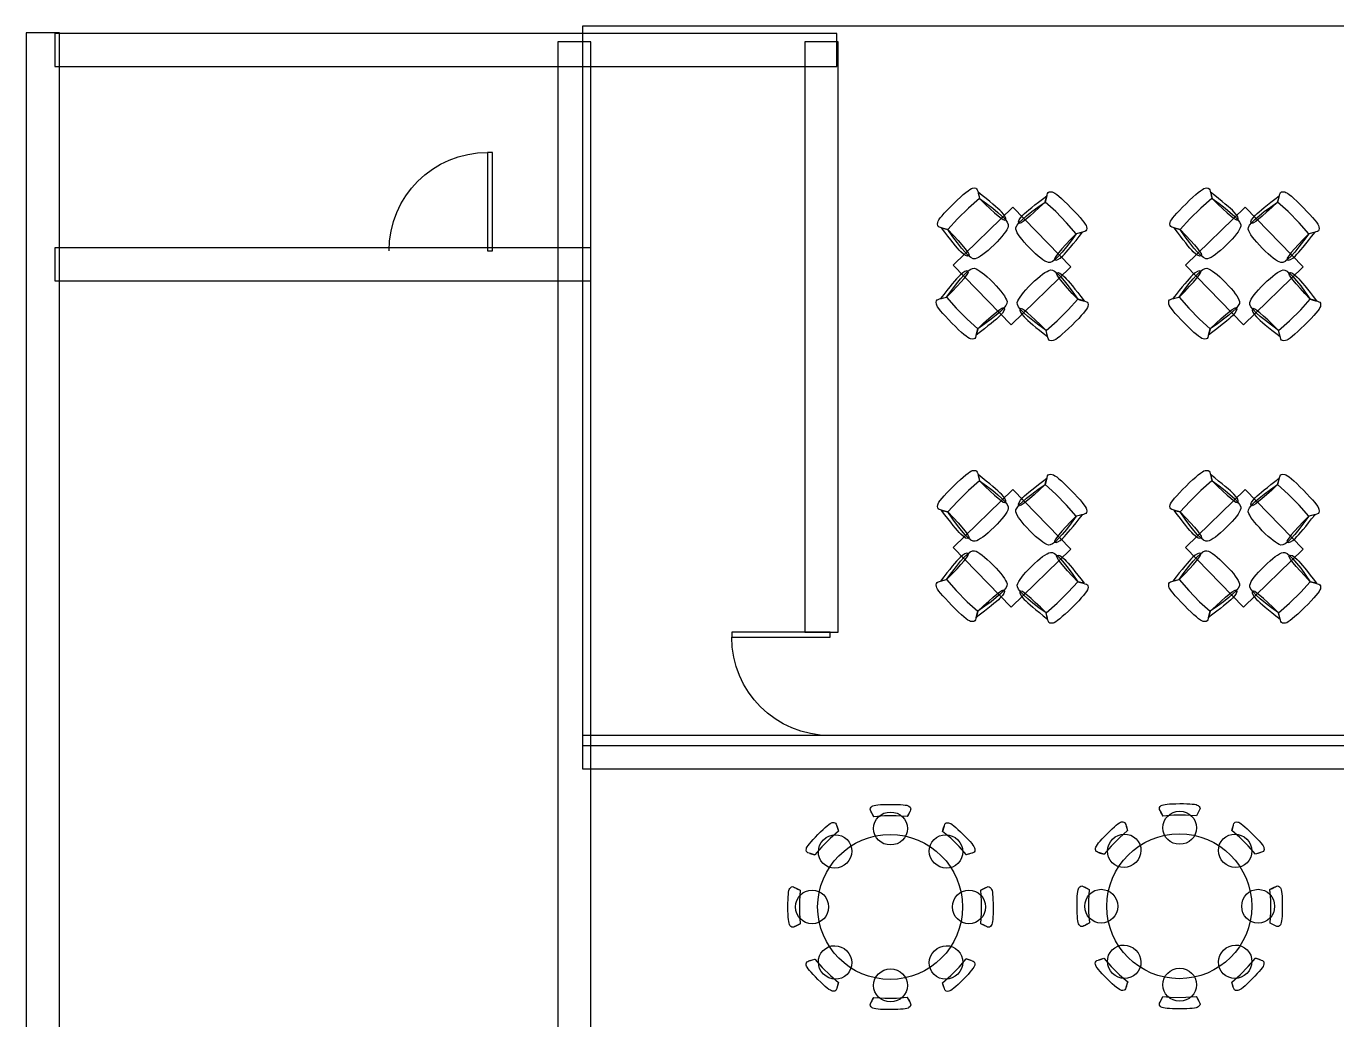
# Model space of a CAD drawing. Extents: x -101 to 1467, y -162 to 1113.
# Drawn here: x -101 to 410, y 725 to 1113 of the extents above; entities that cross this region are included whole.
import ezdxf

# ---------------------------------------------------------------- set-up
doc = ezdxf.new("R2010")
doc.units = 0
doc.layers.add('Oakfire_Kenosha_2019_V3', color=7, linetype='CONTINUOUS')

msp = doc.modelspace()

# ---------------------------------------------------------------- linework, layer by layer
at = {"layer": 'Oakfire_Kenosha_2019_V3', "color": 7}
for points in [[(-101.41, 625.35), (-88.45, 625.35), (-88.45, 1109.95), (-101.41, 1109.95)], [(-90.2, 1096.83), (214.94, 1096.83), (214.94, 1109.8), (-90.2, 1109.8)], [(1467.27, 1112.59), (115.68, 1112.59), (115.68, 831.95), (1467.27, 831.95)], [(105.98, 625.35), (118.95, 625.35), (118.95, 1106.46), (105.98, 1106.46)], [(202.48, 876.12), (215.45, 876.12), (215.45, 1106.46), (202.48, 1106.46)], [(80.52, 1063.34), (78.59, 1063.34), (78.59, 1024.94), (80.52, 1024.94)], [(306.18, 1018.77), (283.53, 1042), (260.3, 1019.36), (282.95, 996.12), (306.18, 1018.77), (283.53, 1042), (260.3, 1019.36), (282.95, 996.12)], [(396.9, 1018.77), (374.25, 1042), (351.02, 1019.36), (373.66, 996.12), (396.9, 1018.77), (374.25, 1042), (351.02, 1019.36), (373.66, 996.12)], [(-90.2, 1013.2), (118.95, 1013.2), (118.95, 1026.17), (-90.2, 1026.17)], [(306.18, 908.56), (283.53, 931.8), (260.3, 909.15), (282.95, 885.92), (306.18, 908.56), (283.53, 931.8), (260.3, 909.15), (282.95, 885.92)], [(396.9, 908.56), (374.25, 931.8), (351.02, 909.15), (373.66, 885.92), (396.9, 908.56), (374.25, 931.8), (351.02, 909.15), (373.66, 885.92)], [(212.31, 876.12), (173.92, 876.12), (173.92, 874.19), (212.31, 874.19)], [(115.68, 822.83), (1467.22, 822.83), (1467.22, 835.8), (115.68, 835.8)], [(242.47, 799.55), (242.47, 799.55)], [(355.31, 799.82), (355.31, 799.82)], [(218.89, 795.25), (218.89, 795.25)], [(331.73, 795.52), (331.73, 795.52)], [(262.19, 785.91), (262.19, 785.91)], [(375.02, 786.18), (375.02, 786.18)], [(205.25, 775.54), (205.25, 775.54)], [(318.09, 775.81), (318.09, 775.81)], [(263.97, 768.93), (263.97, 768.93)], [(376.81, 769.2), (376.81, 769.2)], [(266.48, 762.33), (266.48, 762.33)], [(379.32, 762.6), (379.32, 762.6)], [(209.55, 751.95), (209.55, 751.95)], [(322.39, 752.22), (322.39, 752.22)], [(252.85, 742.61), (252.85, 742.61)], [(365.68, 742.89), (365.68, 742.89)], [(229.26, 738.32), (229.26, 738.32)], [(342.1, 738.59), (342.1, 738.59)]]:
    msp.add_lwpolyline(points, close=True, dxfattribs=at)
for points in [[(270.58, 1045.41), (266.26, 1041.65)], [(270, 1047.86), (270.59, 1045.4)], [(296.83, 1046.41), (296.19, 1043.97)], [(300.33, 1040.26), (296.2, 1043.97)], [(361.3, 1045.41), (356.98, 1041.65)], [(360.72, 1047.86), (361.31, 1045.4)], [(387.54, 1046.41), (386.91, 1043.97)], [(391.05, 1040.26), (386.92, 1043.97)], [(266.26, 1041.65), (261.94, 1037.4)], [(304.58, 1035.93), (300.34, 1040.26)], [(356.98, 1041.65), (352.65, 1037.4)], [(395.3, 1035.93), (391.05, 1040.26)], [(255.78, 1033.89), (258.23, 1033.26)], [(261.94, 1037.4), (258.22, 1033.27)], [(308.34, 1031.61), (304.58, 1035.93)], [(346.5, 1033.89), (348.94, 1033.26)], [(352.65, 1037.4), (348.94, 1033.27)], [(399.06, 1031.61), (395.3, 1035.93)], [(310.79, 1032.2), (308.34, 1031.61)], [(401.51, 1032.2), (399.05, 1031.61)], [(255.31, 1006.3), (257.77, 1006.9)], [(257.76, 1006.89), (261.52, 1002.57)], [(261.52, 1002.57), (265.77, 998.24)], [(305.22, 1001.92), (308.93, 1006.05)], [(311.37, 1005.42), (308.93, 1006.06)], [(346.03, 1006.3), (348.48, 1006.9)], [(348.47, 1006.89), (352.23, 1002.57)], [(352.23, 1002.57), (356.48, 998.24)], [(395.94, 1001.92), (399.65, 1006.05)], [(402.09, 1005.42), (399.65, 1006.06)], [(265.77, 998.24), (269.9, 994.53)], [(296.57, 993.91), (300.89, 997.67)], [(300.89, 997.67), (305.22, 1001.92)], [(356.48, 998.24), (360.62, 994.53)], [(387.29, 993.91), (391.61, 997.67)], [(391.61, 997.67), (395.94, 1001.92)], [(269.27, 992.09), (269.91, 994.53)], [(297.16, 991.46), (296.57, 993.91)], [(359.99, 992.09), (360.63, 994.53)], [(387.87, 991.46), (387.28, 993.91)], [(270, 937.65), (270.59, 935.19)], [(296.83, 936.21), (296.19, 933.76)], [(360.72, 937.65), (361.31, 935.19)], [(387.54, 936.21), (386.91, 933.76)], [(266.26, 931.44), (261.94, 927.19)], [(270.58, 935.2), (266.26, 931.44)], [(300.33, 930.05), (296.2, 933.77)], [(356.98, 931.44), (352.65, 927.19)], [(361.3, 935.2), (356.98, 931.44)], [(391.05, 930.05), (386.92, 933.77)], [(261.94, 927.19), (258.22, 923.06)], [(304.58, 925.73), (300.34, 930.05)], [(308.34, 921.41), (304.58, 925.73)], [(352.65, 927.19), (348.94, 923.06)], [(395.3, 925.73), (391.05, 930.05)], [(399.06, 921.41), (395.3, 925.73)], [(255.78, 923.69), (258.23, 923.05)], [(310.79, 921.99), (308.34, 921.4)], [(346.5, 923.69), (348.94, 923.05)], [(401.51, 921.99), (399.05, 921.4)], [(255.31, 896.1), (257.77, 896.69)], [(257.76, 896.69), (261.52, 892.36)], [(305.22, 891.71), (308.93, 895.84)], [(311.37, 895.22), (308.93, 895.85)], [(346.03, 896.1), (348.48, 896.69)], [(348.47, 896.69), (352.23, 892.36)], [(395.94, 891.71), (399.65, 895.84)], [(402.09, 895.22), (399.65, 895.85)], [(261.52, 892.36), (265.77, 888.04)], [(300.89, 887.46), (305.22, 891.71)], [(352.23, 892.36), (356.48, 888.04)], [(391.61, 887.46), (395.94, 891.71)], [(265.77, 888.04), (269.9, 884.32)], [(296.57, 883.7), (300.89, 887.46)], [(356.48, 888.04), (360.62, 884.32)], [(387.29, 883.7), (391.61, 887.46)], [(269.27, 881.88), (269.91, 884.33)], [(297.16, 881.25), (296.57, 883.71)], [(359.99, 881.88), (360.63, 884.33)], [(387.87, 881.25), (387.28, 883.71)], [(228.35, 805.98), (229.34, 804.14)], [(233.53, 804.46), (229.35, 804.15)], [(238.11, 804.48), (233.53, 804.46)], [(242.42, 804.21), (238.11, 804.48)], [(243.39, 806.05), (242.42, 804.2)], [(341.19, 806.26), (342.18, 804.41)], [(346.37, 804.73), (342.18, 804.42)], [(350.94, 804.76), (346.37, 804.73)], [(355.26, 804.48), (350.94, 804.76)], [(356.23, 806.32), (355.26, 804.47)], [(215.56, 798.51), (212.31, 795.65)], [(214.94, 800.5), (215.56, 798.5)], [(256.75, 800.44), (256.15, 798.44)], [(259.34, 795.71), (256.16, 798.44)], [(328.39, 798.78), (325.15, 795.92)], [(327.78, 800.77), (328.4, 798.77)], [(369.59, 800.72), (368.99, 798.71)], [(372.18, 795.98), (369, 798.72)], [(212.31, 795.65), (209.09, 792.4)], [(262.59, 792.49), (259.34, 795.71)], [(325.15, 795.92), (321.93, 792.67)], [(375.43, 792.76), (372.18, 795.98)], [(378.28, 789.51), (375.43, 792.76)], [(204.36, 789.82), (206.36, 789.21)], [(209.09, 792.4), (206.36, 789.22)], [(265.45, 789.24), (262.59, 792.49)], [(267.44, 789.86), (265.44, 789.24)], [(317.19, 790.09), (319.2, 789.49)], [(321.93, 792.67), (319.19, 789.49)], [(380.27, 790.13), (378.28, 789.51)], [(198.75, 776.45), (200.6, 775.48)], [(200.59, 775.48), (200.32, 771.17)], [(272.92, 776.44), (271.08, 775.46)], [(271.4, 771.27), (271.08, 775.45)], [(311.59, 776.73), (313.44, 775.75)], [(313.43, 775.76), (313.15, 771.44)], [(385.76, 776.72), (383.91, 775.73)], [(384.24, 771.54), (383.92, 775.72)], [(200.32, 771.17), (200.34, 766.59)], [(271.42, 766.69), (271.4, 771.27)], [(313.15, 771.44), (313.17, 766.87)], [(384.26, 766.97), (384.24, 771.54)], [(198.82, 761.42), (200.66, 762.41)], [(200.34, 766.59), (200.65, 762.41)], [(271.14, 762.38), (271.42, 766.69)], [(272.99, 761.41), (271.14, 762.38)], [(311.65, 761.69), (313.5, 762.68)], [(313.17, 766.86), (313.49, 762.68)], [(385.83, 761.68), (383.97, 762.65)], [(383.98, 762.65), (384.26, 766.97)], [(204.3, 748), (206.3, 748.62)], [(206.29, 748.62), (209.15, 745.37)], [(262.65, 745.46), (265.38, 748.64)], [(267.38, 748.04), (265.38, 748.65)], [(317.14, 748.28), (319.14, 748.9)], [(319.13, 748.89), (321.98, 745.65)], [(375.48, 745.73), (378.22, 748.91)], [(380.22, 748.32), (378.22, 748.92)], [(209.15, 745.37), (212.4, 742.15)], [(212.4, 742.15), (215.58, 739.42)], [(256.18, 739.35), (259.43, 742.21)], [(259.43, 742.21), (262.65, 745.46)], [(321.98, 745.65), (325.24, 742.43)], [(325.23, 742.43), (328.41, 739.69)], [(369.02, 739.63), (372.26, 742.48)], [(372.26, 742.48), (375.48, 745.73)], [(214.98, 737.42), (215.58, 739.42)], [(256.8, 737.36), (256.17, 739.36)], [(327.82, 737.69), (328.42, 739.69)], [(369.63, 737.64), (369.01, 739.63)], [(228.35, 731.81), (229.32, 733.66)], [(229.31, 733.66), (233.63, 733.38)], [(233.63, 733.38), (238.21, 733.4)], [(238.21, 733.4), (242.39, 733.72)], [(243.38, 731.88), (242.39, 733.72)], [(341.18, 732.08), (342.15, 733.93)], [(342.15, 733.93), (346.47, 733.65)], [(346.47, 733.65), (351.04, 733.67)], [(351.04, 733.67), (355.23, 733.99)], [(356.22, 732.15), (355.23, 733.99)]]:
    msp.add_lwpolyline(points, dxfattribs=at)
at = {"layer": 'Oakfire_Kenosha_2019_V3', "color": 1}
for points in [[(40.2, 1024.94), (40.2, 1046.15), (57.39, 1063.34), (78.59, 1063.34)], [(212.31, 835.8), (191.11, 835.8), (173.92, 852.99), (173.92, 874.19)]]:
    msp.add_open_spline(points, degree=3, dxfattribs=at)
at = {"layer": 'Oakfire_Kenosha_2019_V3', "color": 7}
for points in [[(260.46, 1043.35), (264.38, 1047.19), (266.84, 1049.21), (267.87, 1049.41)], [(267.87, 1049.41), (268.89, 1049.6), (269.5, 1049.39), (269.7, 1048.78)], [(269.7, 1048.78), (269.9, 1048.16), (270.19, 1047.04), (270.59, 1045.4)], [(351.18, 1043.35), (355.09, 1047.19), (357.56, 1049.21), (358.58, 1049.41)], [(358.58, 1049.41), (359.61, 1049.6), (360.22, 1049.39), (360.42, 1048.78)], [(360.42, 1048.78), (360.62, 1048.16), (360.91, 1047.04), (361.31, 1045.4)], [(254.27, 1036.05), (254.48, 1037.07), (256.55, 1039.5), (260.46, 1043.35)], [(279.15, 1040.18), (277.7, 1041.66), (274.65, 1044.22), (270, 1047.86)], [(270.59, 1045.4), (278.5, 1039.82), (282.25, 1036.21), (281.83, 1034.58)], [(270.59, 1045.4), (276.93, 1039.14), (280.31, 1036.33), (280.72, 1036.98)], [(284.76, 1033.35), (284.37, 1034.99), (288.18, 1038.53), (296.19, 1043.97)], [(296.19, 1043.97), (289.74, 1037.82), (286.31, 1035.07), (285.92, 1035.73)], [(287.54, 1038.9), (289.02, 1040.36), (292.11, 1042.86), (296.83, 1046.41)], [(296.19, 1043.97), (296.62, 1045.6), (296.93, 1046.72), (297.14, 1047.33)], [(297.14, 1047.33), (297.35, 1047.94), (297.97, 1048.14), (298.99, 1047.93)], [(298.99, 1047.93), (300.01, 1047.71), (302.44, 1045.65), (306.28, 1041.73)], [(344.99, 1036.05), (345.2, 1037.07), (347.27, 1039.5), (351.18, 1043.35)], [(369.87, 1040.18), (368.42, 1041.66), (365.37, 1044.22), (360.72, 1047.86)], [(361.31, 1045.4), (369.22, 1039.82), (372.97, 1036.21), (372.54, 1034.58)], [(361.31, 1045.4), (367.65, 1039.14), (371.03, 1036.33), (371.44, 1036.98)], [(375.48, 1033.35), (375.09, 1034.99), (378.9, 1038.53), (386.91, 1043.97)], [(386.91, 1043.97), (380.46, 1037.82), (377.03, 1035.07), (376.63, 1035.73)], [(378.25, 1038.9), (379.73, 1040.36), (382.83, 1042.86), (387.54, 1046.41)], [(386.91, 1043.97), (387.33, 1045.6), (387.65, 1046.72), (387.86, 1047.33)], [(387.86, 1047.33), (388.07, 1047.94), (388.68, 1048.14), (389.7, 1047.93)], [(389.7, 1047.93), (390.72, 1047.71), (393.16, 1045.65), (397, 1041.73)], [(280.72, 1036.98), (281.13, 1037.63), (280.6, 1038.69), (279.15, 1040.18)], [(285.92, 1035.73), (285.52, 1036.39), (286.06, 1037.44), (287.54, 1038.9)], [(306.28, 1041.73), (310.13, 1037.82), (312.15, 1035.35), (312.34, 1034.33)], [(371.44, 1036.98), (371.84, 1037.63), (371.32, 1038.69), (369.87, 1040.18)], [(376.63, 1035.73), (376.24, 1036.39), (376.78, 1037.44), (378.25, 1038.9)], [(397, 1041.73), (400.84, 1037.82), (402.87, 1035.35), (403.06, 1034.33)], [(254.87, 1034.21), (254.26, 1034.42), (254.06, 1035.03), (254.27, 1036.05)], [(258.23, 1033.26), (256.6, 1033.68), (255.48, 1034), (254.87, 1034.21)], [(263.3, 1024.6), (261.84, 1026.08), (259.33, 1029.18), (255.78, 1033.89)], [(268.85, 1021.83), (267.21, 1021.44), (263.67, 1025.24), (258.23, 1033.26)], [(258.23, 1033.26), (264.38, 1026.8), (267.12, 1023.38), (266.47, 1022.98)], [(281.83, 1034.58), (281.4, 1032.95), (279.54, 1030.51), (276.25, 1027.28)], [(290.21, 1025.95), (286.97, 1029.25), (285.16, 1031.71), (284.76, 1033.35)], [(312.34, 1034.33), (312.54, 1033.31), (312.33, 1032.7), (311.71, 1032.5)], [(345.58, 1034.21), (344.97, 1034.42), (344.77, 1035.03), (344.99, 1036.05)], [(348.94, 1033.26), (347.31, 1033.68), (346.19, 1034), (345.58, 1034.21)], [(354.01, 1024.6), (352.56, 1026.08), (350.05, 1029.18), (346.5, 1033.89)], [(359.56, 1021.83), (357.93, 1021.44), (354.39, 1025.24), (348.94, 1033.26)], [(348.94, 1033.26), (355.09, 1026.8), (357.84, 1023.38), (357.18, 1022.98)], [(372.54, 1034.58), (372.12, 1032.95), (370.26, 1030.51), (366.96, 1027.28)], [(380.93, 1025.95), (377.69, 1029.25), (375.88, 1031.71), (375.48, 1033.35)], [(403.06, 1034.33), (403.26, 1033.31), (403.05, 1032.7), (402.43, 1032.5)], [(308.34, 1031.61), (302.75, 1023.69), (299.14, 1019.95), (297.51, 1020.37)], [(308.34, 1031.61), (302.07, 1025.26), (299.27, 1021.89), (299.91, 1021.48)], [(303.11, 1023.04), (304.6, 1024.49), (307.16, 1027.55), (310.79, 1032.2)], [(311.71, 1032.5), (311.1, 1032.3), (309.97, 1032), (308.34, 1031.61)], [(399.05, 1031.61), (393.47, 1023.69), (389.86, 1019.95), (388.23, 1020.37)], [(399.05, 1031.61), (392.79, 1025.26), (389.98, 1021.89), (390.63, 1021.48)], [(393.83, 1023.04), (395.31, 1024.49), (397.87, 1027.55), (401.51, 1032.2)], [(402.43, 1032.5), (401.82, 1032.3), (400.69, 1032), (399.05, 1031.61)], [(266.47, 1022.98), (265.81, 1022.58), (264.75, 1023.12), (263.3, 1024.6)], [(276.25, 1027.28), (272.95, 1024.04), (270.48, 1022.22), (268.85, 1021.83)], [(297.51, 1020.37), (295.88, 1020.79), (293.45, 1022.65), (290.21, 1025.95)], [(299.91, 1021.48), (300.56, 1021.07), (301.63, 1021.59), (303.11, 1023.04)], [(357.18, 1022.98), (356.53, 1022.58), (355.47, 1023.12), (354.01, 1024.6)], [(366.96, 1027.28), (363.67, 1024.04), (361.2, 1022.22), (359.56, 1021.83)], [(388.23, 1020.37), (386.6, 1020.79), (384.17, 1022.65), (380.93, 1025.95)], [(390.63, 1021.48), (391.28, 1021.07), (392.35, 1021.59), (393.83, 1023.04)], [(257.77, 1006.89), (263.35, 1014.81), (266.96, 1018.56), (268.59, 1018.13)], [(268.59, 1018.13), (270.22, 1017.71), (272.65, 1015.85), (275.89, 1012.55)], [(298.31, 1017.49), (299.95, 1017.88), (303.49, 1014.07), (308.93, 1006.06)], [(348.48, 1006.89), (354.07, 1014.81), (357.67, 1018.56), (359.3, 1018.13)], [(359.3, 1018.13), (360.93, 1017.71), (363.37, 1015.85), (366.61, 1012.55)], [(389.03, 1017.49), (390.66, 1017.88), (394.2, 1014.07), (399.65, 1006.06)], [(262.99, 1015.46), (261.5, 1014.01), (258.94, 1010.96), (255.31, 1006.3)], [(257.77, 1006.9), (264.03, 1013.24), (266.84, 1016.61), (266.19, 1017.03)], [(266.19, 1017.03), (265.54, 1017.43), (264.47, 1016.91), (262.99, 1015.46)], [(290.91, 1012.04), (294.2, 1015.27), (296.67, 1017.09), (298.31, 1017.49)], [(308.93, 1006.06), (302.78, 1012.51), (300.03, 1015.94), (300.69, 1016.33)], [(300.69, 1016.33), (301.34, 1016.73), (302.4, 1016.19), (303.86, 1014.71)], [(303.86, 1014.71), (305.32, 1013.23), (307.82, 1010.14), (311.37, 1005.42)], [(353.7, 1015.46), (352.22, 1014.01), (349.66, 1010.96), (346.03, 1006.3)], [(348.48, 1006.9), (354.75, 1013.24), (357.55, 1016.61), (356.9, 1017.03)], [(356.9, 1017.03), (356.25, 1017.43), (355.19, 1016.91), (353.7, 1015.46)], [(381.63, 1012.04), (384.92, 1015.27), (387.39, 1017.09), (389.03, 1017.49)], [(399.65, 1006.06), (393.5, 1012.51), (390.75, 1015.94), (391.41, 1016.33)], [(391.41, 1016.33), (392.06, 1016.73), (393.12, 1016.19), (394.58, 1014.71)], [(394.58, 1014.71), (396.03, 1013.23), (398.54, 1010.14), (402.09, 1005.42)], [(275.89, 1012.55), (279.13, 1009.26), (280.94, 1006.79), (281.34, 1005.15)], [(285.33, 1004.74), (285.75, 1006.37), (287.61, 1008.8), (290.91, 1012.04)], [(366.61, 1012.55), (369.84, 1009.26), (371.66, 1006.79), (372.05, 1005.15)], [(376.05, 1004.74), (376.47, 1006.37), (378.33, 1008.8), (381.63, 1012.04)], [(253.76, 1004.17), (253.56, 1005.2), (253.77, 1005.81), (254.39, 1006.01)], [(259.82, 996.77), (255.97, 1000.68), (253.95, 1003.15), (253.76, 1004.17)], [(254.39, 1006.01), (255, 1006.21), (256.13, 1006.5), (257.77, 1006.89)], [(281.34, 1005.15), (281.73, 1003.52), (277.92, 999.98), (269.91, 994.53)], [(269.91, 994.53), (276.36, 1000.68), (279.79, 1003.43), (280.19, 1002.77)], [(280.19, 1002.77), (280.58, 1002.12), (280.04, 1001.06), (278.56, 999.6)], [(296.57, 993.91), (288.65, 999.5), (284.91, 1003.11), (285.33, 1004.74)], [(296.57, 993.91), (290.22, 1000.18), (286.85, 1002.98), (286.44, 1002.34)], [(312.89, 1003.26), (312.67, 1002.24), (310.61, 999.81), (306.69, 995.97)], [(308.93, 1006.06), (310.56, 1005.63), (311.68, 1005.32), (312.29, 1005.11)], [(312.29, 1005.11), (312.9, 1004.9), (313.1, 1004.28), (312.89, 1003.26)], [(344.48, 1004.17), (344.28, 1005.2), (344.49, 1005.81), (345.11, 1006.01)], [(350.54, 996.77), (346.69, 1000.68), (344.67, 1003.15), (344.48, 1004.17)], [(345.11, 1006.01), (345.72, 1006.21), (346.85, 1006.5), (348.48, 1006.89)], [(372.05, 1005.15), (372.45, 1003.52), (368.64, 999.98), (360.63, 994.53)], [(360.63, 994.53), (367.08, 1000.68), (370.5, 1003.43), (370.9, 1002.77)], [(370.9, 1002.77), (371.3, 1002.12), (370.76, 1001.06), (369.28, 999.6)], [(387.28, 993.91), (379.37, 999.5), (375.62, 1003.11), (376.05, 1004.74)], [(387.28, 993.91), (380.94, 1000.18), (377.56, 1002.98), (377.15, 1002.34)], [(403.6, 1003.26), (403.39, 1002.24), (401.32, 999.81), (397.41, 995.97)], [(399.65, 1006.06), (401.28, 1005.63), (402.4, 1005.32), (403.01, 1005.11)], [(403.01, 1005.11), (403.62, 1004.9), (403.82, 1004.28), (403.6, 1003.26)], [(278.56, 999.6), (277.09, 998.15), (273.99, 995.64), (269.27, 992.09)], [(286.44, 1002.34), (286.03, 1001.69), (286.55, 1000.62), (288, 999.14)], [(288, 999.14), (289.45, 997.65), (292.5, 995.09), (297.16, 991.46)], [(369.28, 999.6), (367.8, 998.15), (364.71, 995.64), (359.99, 992.09)], [(377.15, 1002.34), (376.74, 1001.69), (377.27, 1000.62), (378.72, 999.14)], [(378.72, 999.14), (380.17, 997.65), (383.22, 995.09), (387.87, 991.46)], [(267.12, 990.58), (266.1, 990.79), (263.66, 992.85), (259.82, 996.77)], [(269.91, 994.53), (269.48, 992.9), (269.17, 991.78), (268.96, 991.17)], [(297.46, 990.54), (297.26, 991.15), (296.96, 992.28), (296.57, 993.91)], [(306.69, 995.97), (302.78, 992.12), (300.31, 990.1), (299.29, 989.91)], [(357.83, 990.58), (356.81, 990.79), (354.38, 992.85), (350.54, 996.77)], [(360.63, 994.53), (360.2, 992.9), (359.89, 991.78), (359.68, 991.17)], [(388.17, 990.54), (387.97, 991.15), (387.68, 992.28), (387.28, 993.91)], [(397.41, 995.97), (393.5, 992.12), (391.03, 990.1), (390.01, 989.91)], [(268.96, 991.17), (268.75, 990.56), (268.13, 990.36), (267.12, 990.58)], [(299.29, 989.91), (298.27, 989.71), (297.65, 989.92), (297.46, 990.54)], [(359.68, 991.17), (359.46, 990.56), (358.85, 990.36), (357.83, 990.58)], [(390.01, 989.91), (388.98, 989.71), (388.37, 989.92), (388.17, 990.54)], [(260.46, 933.14), (264.38, 936.99), (266.84, 939.01), (267.87, 939.2)], [(267.87, 939.2), (268.89, 939.4), (269.5, 939.19), (269.7, 938.57)], [(269.7, 938.57), (269.9, 937.96), (270.19, 936.83), (270.59, 935.19)], [(279.15, 929.97), (277.7, 931.46), (274.65, 934.02), (270, 937.65)], [(287.54, 928.69), (289.02, 930.15), (292.11, 932.66), (296.83, 936.21)], [(296.19, 933.76), (296.62, 935.39), (296.93, 936.51), (297.14, 937.12)], [(297.14, 937.12), (297.35, 937.73), (297.97, 937.93), (298.99, 937.72)], [(298.99, 937.72), (300.01, 937.51), (302.44, 935.44), (306.28, 931.53)], [(351.18, 933.14), (355.09, 936.99), (357.56, 939.01), (358.58, 939.2)], [(358.58, 939.2), (359.61, 939.4), (360.22, 939.19), (360.42, 938.57)], [(360.42, 938.57), (360.62, 937.96), (360.91, 936.83), (361.31, 935.19)], [(369.87, 929.97), (368.42, 931.46), (365.37, 934.02), (360.72, 937.65)], [(378.25, 928.69), (379.73, 930.15), (382.83, 932.66), (387.54, 936.21)], [(386.91, 933.76), (387.33, 935.39), (387.65, 936.51), (387.86, 937.12)], [(387.86, 937.12), (388.07, 937.73), (388.68, 937.93), (389.7, 937.72)], [(389.7, 937.72), (390.72, 937.51), (393.16, 935.44), (397, 931.53)], [(254.27, 925.84), (254.48, 926.86), (256.55, 929.3), (260.46, 933.14)], [(270.59, 935.19), (278.5, 929.61), (282.25, 926), (281.83, 924.37)], [(270.59, 935.19), (276.93, 928.93), (280.31, 926.12), (280.72, 926.77)], [(284.76, 923.14), (284.37, 924.78), (288.18, 928.32), (296.19, 933.76)], [(296.19, 933.76), (289.74, 927.61), (286.31, 924.87), (285.92, 925.52)], [(306.28, 931.53), (310.13, 927.61), (312.15, 925.15), (312.34, 924.12)], [(344.99, 925.84), (345.2, 926.86), (347.27, 929.3), (351.18, 933.14)], [(361.31, 935.19), (369.22, 929.61), (372.97, 926), (372.54, 924.37)], [(361.31, 935.19), (367.65, 928.93), (371.03, 926.12), (371.44, 926.77)], [(375.48, 923.14), (375.09, 924.78), (378.9, 928.32), (386.91, 933.76)], [(386.91, 933.76), (380.46, 927.61), (377.03, 924.87), (376.63, 925.52)], [(397, 931.53), (400.84, 927.61), (402.87, 925.15), (403.06, 924.12)], [(254.87, 924), (254.26, 924.21), (254.06, 924.82), (254.27, 925.84)], [(280.72, 926.77), (281.13, 927.42), (280.6, 928.49), (279.15, 929.97)], [(285.92, 925.52), (285.52, 926.18), (286.06, 927.24), (287.54, 928.69)], [(345.58, 924), (344.97, 924.21), (344.77, 924.82), (344.99, 925.84)], [(371.44, 926.77), (371.84, 927.42), (371.32, 928.49), (369.87, 929.97)], [(376.63, 925.52), (376.24, 926.18), (376.78, 927.24), (378.25, 928.69)], [(258.23, 923.05), (256.6, 923.48), (255.48, 923.79), (254.87, 924)], [(263.3, 914.4), (261.84, 915.87), (259.33, 918.97), (255.78, 923.69)], [(268.85, 911.62), (267.21, 911.23), (263.67, 915.04), (258.23, 923.05)], [(258.23, 923.05), (264.38, 916.6), (267.12, 913.17), (266.47, 912.77)], [(281.83, 924.37), (281.4, 922.74), (279.54, 920.31), (276.25, 917.07)], [(290.21, 915.74), (286.97, 919.04), (285.16, 921.51), (284.76, 923.14)], [(308.34, 921.4), (302.75, 913.49), (299.14, 909.74), (297.51, 910.16)], [(308.34, 921.4), (302.07, 915.06), (299.27, 911.68), (299.91, 911.27)], [(303.11, 912.84), (304.6, 914.29), (307.16, 917.34), (310.79, 921.99)], [(311.71, 922.29), (311.1, 922.09), (309.97, 921.8), (308.34, 921.4)], [(312.34, 924.12), (312.54, 923.1), (312.33, 922.49), (311.71, 922.29)], [(348.94, 923.05), (347.31, 923.48), (346.19, 923.79), (345.58, 924)], [(354.01, 914.4), (352.56, 915.87), (350.05, 918.97), (346.5, 923.69)], [(359.56, 911.62), (357.93, 911.23), (354.39, 915.04), (348.94, 923.05)], [(348.94, 923.05), (355.09, 916.6), (357.84, 913.17), (357.18, 912.77)], [(372.54, 924.37), (372.12, 922.74), (370.26, 920.31), (366.96, 917.07)], [(380.93, 915.74), (377.69, 919.04), (375.88, 921.51), (375.48, 923.14)], [(399.05, 921.4), (393.47, 913.49), (389.86, 909.74), (388.23, 910.16)], [(399.05, 921.4), (392.79, 915.06), (389.98, 911.68), (390.63, 911.27)], [(393.83, 912.84), (395.31, 914.29), (397.87, 917.34), (401.51, 921.99)], [(402.43, 922.29), (401.82, 922.09), (400.69, 921.8), (399.05, 921.4)], [(403.06, 924.12), (403.26, 923.1), (403.05, 922.49), (402.43, 922.29)], [(276.25, 917.07), (272.95, 913.83), (270.48, 912.02), (268.85, 911.62)], [(297.51, 910.16), (295.88, 910.59), (293.45, 912.45), (290.21, 915.74)], [(366.96, 917.07), (363.67, 913.83), (361.2, 912.02), (359.56, 911.62)], [(388.23, 910.16), (386.6, 910.59), (384.17, 912.45), (380.93, 915.74)], [(266.47, 912.77), (265.81, 912.38), (264.75, 912.92), (263.3, 914.4)], [(299.91, 911.27), (300.56, 910.86), (301.63, 911.39), (303.11, 912.84)], [(357.18, 912.77), (356.53, 912.38), (355.47, 912.92), (354.01, 914.4)], [(390.63, 911.27), (391.28, 910.86), (392.35, 911.39), (393.83, 912.84)], [(262.99, 905.25), (261.5, 903.8), (258.94, 900.75), (255.31, 896.1)], [(257.77, 896.69), (263.35, 904.6), (266.96, 908.35), (268.59, 907.93)], [(257.77, 896.69), (264.03, 903.03), (266.84, 906.41), (266.19, 906.82)], [(266.19, 906.82), (265.54, 907.23), (264.47, 906.71), (262.99, 905.25)], [(268.59, 907.93), (270.22, 907.5), (272.65, 905.64), (275.89, 902.35)], [(290.91, 901.83), (294.2, 905.07), (296.67, 906.88), (298.31, 907.28)], [(298.31, 907.28), (299.95, 907.67), (303.49, 903.86), (308.93, 895.85)], [(308.93, 895.85), (302.78, 902.3), (300.03, 905.73), (300.69, 906.13)], [(300.69, 906.13), (301.34, 906.53), (302.4, 905.98), (303.86, 904.51)], [(353.7, 905.25), (352.22, 903.8), (349.66, 900.75), (346.03, 896.1)], [(348.48, 896.69), (354.07, 904.6), (357.67, 908.35), (359.3, 907.93)], [(348.48, 896.69), (354.75, 903.03), (357.55, 906.41), (356.9, 906.82)], [(356.9, 906.82), (356.25, 907.23), (355.19, 906.71), (353.7, 905.25)], [(359.3, 907.93), (360.93, 907.5), (363.37, 905.64), (366.61, 902.35)], [(381.63, 901.83), (384.92, 905.07), (387.39, 906.88), (389.03, 907.28)], [(389.03, 907.28), (390.66, 907.67), (394.2, 903.86), (399.65, 895.85)], [(399.65, 895.85), (393.5, 902.3), (390.75, 905.73), (391.41, 906.13)], [(391.41, 906.13), (392.06, 906.53), (393.12, 905.98), (394.58, 904.51)], [(275.89, 902.35), (279.13, 899.05), (280.94, 896.58), (281.34, 894.95)], [(285.33, 894.53), (285.75, 896.16), (287.61, 898.59), (290.91, 901.83)], [(303.86, 904.51), (305.32, 903.03), (307.82, 899.93), (311.37, 895.22)], [(366.61, 902.35), (369.84, 899.05), (371.66, 896.58), (372.05, 894.95)], [(376.05, 894.53), (376.47, 896.16), (378.33, 898.59), (381.63, 901.83)], [(394.58, 904.51), (396.03, 903.03), (398.54, 899.93), (402.09, 895.22)], [(253.76, 893.97), (253.56, 894.99), (253.77, 895.6), (254.39, 895.8)], [(254.39, 895.8), (255, 896), (256.13, 896.29), (257.77, 896.69)], [(308.93, 895.85), (310.56, 895.43), (311.68, 895.11), (312.29, 894.9)], [(344.48, 893.97), (344.28, 894.99), (344.49, 895.6), (345.11, 895.8)], [(345.11, 895.8), (345.72, 896), (346.85, 896.29), (348.48, 896.69)], [(399.65, 895.85), (401.28, 895.43), (402.4, 895.11), (403.01, 894.9)], [(259.82, 886.56), (255.97, 890.48), (253.95, 892.94), (253.76, 893.97)], [(281.34, 894.95), (281.73, 893.31), (277.92, 889.77), (269.91, 884.33)], [(269.91, 884.33), (276.36, 890.48), (279.79, 893.22), (280.19, 892.57)], [(280.19, 892.57), (280.58, 891.91), (280.04, 890.85), (278.56, 889.4)], [(296.57, 883.71), (288.65, 889.29), (284.91, 892.9), (285.33, 894.53)], [(286.44, 892.13), (286.03, 891.48), (286.55, 890.41), (288, 888.93)], [(296.57, 883.71), (290.22, 889.97), (286.85, 892.78), (286.44, 892.13)], [(312.89, 893.06), (312.67, 892.04), (310.61, 889.61), (306.69, 885.76)], [(312.29, 894.9), (312.9, 894.69), (313.1, 894.08), (312.89, 893.06)], [(350.54, 886.56), (346.69, 890.48), (344.67, 892.94), (344.48, 893.97)], [(372.05, 894.95), (372.45, 893.31), (368.64, 889.77), (360.63, 884.33)], [(360.63, 884.33), (367.08, 890.48), (370.5, 893.22), (370.9, 892.57)], [(370.9, 892.57), (371.3, 891.91), (370.76, 890.85), (369.28, 889.4)], [(387.28, 883.71), (379.37, 889.29), (375.62, 892.9), (376.05, 894.53)], [(377.15, 892.13), (376.74, 891.48), (377.27, 890.41), (378.72, 888.93)], [(387.28, 883.71), (380.94, 889.97), (377.56, 892.78), (377.15, 892.13)], [(403.6, 893.06), (403.39, 892.04), (401.32, 889.61), (397.41, 885.76)], [(403.01, 894.9), (403.62, 894.69), (403.82, 894.08), (403.6, 893.06)], [(267.12, 880.37), (266.1, 880.58), (263.66, 882.65), (259.82, 886.56)], [(278.56, 889.4), (277.09, 887.94), (273.99, 885.43), (269.27, 881.88)], [(288, 888.93), (289.45, 887.45), (292.5, 884.89), (297.16, 881.25)], [(306.69, 885.76), (302.78, 881.92), (300.31, 879.9), (299.29, 879.7)], [(357.83, 880.37), (356.81, 880.58), (354.38, 882.65), (350.54, 886.56)], [(369.28, 889.4), (367.8, 887.94), (364.71, 885.43), (359.99, 881.88)], [(378.72, 888.93), (380.17, 887.45), (383.22, 884.89), (387.87, 881.25)], [(397.41, 885.76), (393.5, 881.92), (391.03, 879.9), (390.01, 879.7)], [(268.96, 880.97), (268.75, 880.36), (268.13, 880.16), (267.12, 880.37)], [(269.91, 884.33), (269.48, 882.7), (269.17, 881.58), (268.96, 880.97)], [(297.46, 880.33), (297.26, 880.94), (296.96, 882.07), (296.57, 883.71)], [(299.29, 879.7), (298.27, 879.51), (297.65, 879.72), (297.46, 880.33)], [(359.68, 880.97), (359.46, 880.36), (358.85, 880.16), (357.83, 880.37)], [(360.63, 884.33), (360.2, 882.7), (359.89, 881.58), (359.68, 880.97)], [(388.17, 880.33), (387.97, 880.94), (387.68, 882.07), (387.28, 883.71)], [(390.01, 879.7), (388.98, 879.51), (388.37, 879.72), (388.17, 880.33)], [(228.03, 806.72), (227.81, 807.21), (228.02, 807.71), (228.67, 808.2)], [(228.67, 808.2), (229.32, 808.7), (231.72, 808.95), (235.86, 808.97)], [(235.86, 808.97), (240, 808.99), (242.4, 808.76), (243.05, 808.27)], [(243.05, 808.27), (243.71, 807.78), (243.93, 807.29), (243.71, 806.79)], [(340.86, 806.99), (340.64, 807.49), (340.86, 807.98), (341.51, 808.47)], [(341.51, 808.47), (342.16, 808.97), (344.56, 809.23), (348.7, 809.25)], [(348.7, 809.25), (352.84, 809.26), (355.24, 809.03), (355.89, 808.54)], [(355.89, 808.54), (356.55, 808.05), (356.77, 807.56), (356.55, 807.06)], [(229.34, 804.14), (228.69, 805.37), (228.25, 806.23), (228.03, 806.72)], [(229.26, 799.55), (229.26, 803.1), (232.22, 805.98), (235.87, 805.98)], [(235.87, 805.98), (239.52, 805.98), (242.47, 803.1), (242.47, 799.55)], [(243.71, 806.79), (243.5, 806.3), (243.07, 805.44), (242.42, 804.2)], [(342.18, 804.41), (341.52, 805.64), (341.08, 806.5), (340.86, 806.99)], [(342.1, 799.82), (342.1, 803.37), (345.06, 806.26), (348.7, 806.26)], [(348.7, 806.26), (352.35, 806.26), (355.31, 803.37), (355.31, 799.82)], [(356.55, 807.06), (356.34, 806.57), (355.9, 805.71), (355.26, 804.47)], [(207.55, 797.24), (210.46, 800.18), (212.32, 801.71), (213.14, 801.83)], [(213.14, 801.83), (213.94, 801.94), (214.45, 801.75), (214.65, 801.25)], [(214.65, 801.25), (214.84, 800.75), (215.15, 799.83), (215.56, 798.5)], [(235.87, 793.11), (232.22, 793.11), (229.26, 795.99), (229.26, 799.55)], [(242.47, 799.55), (242.47, 795.99), (239.52, 793.11), (235.87, 793.11)], [(256.15, 798.44), (256.55, 799.78), (256.85, 800.7), (257.04, 801.2)], [(257.04, 801.2), (257.24, 801.7), (257.74, 801.9), (258.55, 801.79)], [(258.55, 801.79), (259.36, 801.68), (261.23, 800.16), (264.18, 797.25)], [(320.39, 797.51), (323.3, 800.45), (325.16, 801.98), (325.97, 802.1)], [(322.51, 795.4), (325.09, 797.98), (329.21, 798.04), (331.73, 795.52)], [(325.97, 802.1), (326.78, 802.22), (327.28, 802.03), (327.48, 801.52)], [(327.48, 801.52), (327.68, 801.02), (327.98, 800.11), (328.4, 798.77)], [(348.7, 793.38), (345.06, 793.38), (342.1, 796.27), (342.1, 799.82)], [(355.31, 799.82), (355.31, 796.27), (352.35, 793.38), (348.7, 793.38)], [(365.68, 795.52), (368.2, 798.04), (372.33, 797.98), (374.9, 795.4)], [(368.99, 798.71), (369.39, 800.05), (369.69, 800.97), (369.88, 801.47)], [(369.88, 801.47), (370.07, 801.97), (370.57, 802.17), (371.38, 802.06)], [(371.38, 802.06), (372.2, 801.95), (374.07, 800.44), (377.01, 797.52)], [(203.01, 791.61), (203.12, 792.42), (204.64, 794.3), (207.55, 797.24)], [(209.55, 785.91), (207.04, 788.42), (207.09, 792.55), (209.67, 795.13)], [(207.43, 768.93), (207.43, 784.54), (220.09, 797.2), (235.7, 797.2)], [(207.43, 768.93), (207.43, 784.54), (220.09, 797.2), (235.7, 797.2)], [(209.67, 795.13), (212.25, 797.71), (216.38, 797.76), (218.89, 795.25)], [(218.89, 795.25), (221.4, 792.74), (221.35, 788.61), (218.77, 786.03)], [(235.7, 797.2), (251.31, 797.2), (263.97, 784.54), (263.97, 768.93)], [(235.7, 797.2), (251.31, 797.2), (263.97, 784.54), (263.97, 768.93)], [(252.97, 786.03), (250.39, 788.61), (250.33, 792.74), (252.85, 795.25)], [(252.85, 795.25), (255.36, 797.76), (259.49, 797.71), (262.07, 795.13)], [(262.07, 795.13), (264.65, 792.55), (264.7, 788.42), (262.19, 785.91)], [(264.18, 797.25), (267.12, 794.34), (268.65, 792.48), (268.76, 791.66)], [(315.85, 791.88), (315.96, 792.69), (317.47, 794.57), (320.39, 797.51)], [(322.39, 786.18), (319.87, 788.7), (319.93, 792.82), (322.51, 795.4)], [(320.27, 769.2), (320.27, 784.81), (332.93, 797.47), (348.54, 797.47)], [(320.27, 769.2), (320.27, 784.81), (332.93, 797.47), (348.54, 797.47)], [(331.73, 795.52), (334.24, 793.01), (334.19, 788.88), (331.61, 786.3)], [(348.54, 797.47), (364.15, 797.47), (376.81, 784.81), (376.81, 769.2)], [(348.54, 797.47), (364.15, 797.47), (376.81, 784.81), (376.81, 769.2)], [(365.8, 786.3), (363.22, 788.88), (363.17, 793.01), (365.68, 795.52)], [(374.9, 795.4), (377.48, 792.82), (377.54, 788.7), (375.02, 786.18)], [(377.01, 797.52), (379.95, 794.61), (381.48, 792.75), (381.6, 791.94)], [(203.6, 790.11), (203.1, 790.3), (202.9, 790.8), (203.01, 791.61)], [(206.36, 789.21), (205.02, 789.62), (204.1, 789.91), (203.6, 790.11)], [(268.19, 790.15), (267.69, 789.96), (266.77, 789.65), (265.44, 789.24)], [(268.76, 791.66), (268.88, 790.86), (268.69, 790.35), (268.19, 790.15)], [(316.44, 790.38), (315.94, 790.57), (315.74, 791.07), (315.85, 791.88)], [(319.2, 789.49), (317.86, 789.89), (316.94, 790.19), (316.44, 790.38)], [(381.03, 790.43), (380.52, 790.23), (379.61, 789.93), (378.28, 789.51)], [(381.6, 791.94), (381.72, 791.13), (381.53, 790.62), (381.03, 790.43)], [(218.77, 786.03), (216.19, 783.45), (212.06, 783.4), (209.55, 785.91)], [(262.19, 785.91), (259.67, 783.4), (255.55, 783.45), (252.97, 786.03)], [(331.61, 786.3), (329.03, 783.72), (324.9, 783.67), (322.39, 786.18)], [(375.02, 786.18), (372.51, 783.67), (368.38, 783.72), (365.8, 786.3)], [(195.83, 768.92), (195.81, 773.06), (196.04, 775.46), (196.53, 776.12)], [(196.53, 776.12), (197.02, 776.77), (197.51, 776.99), (198.01, 776.78)], [(198.01, 776.78), (198.5, 776.56), (199.36, 776.13), (200.6, 775.48)], [(198.82, 768.93), (198.82, 772.58), (201.7, 775.54), (205.25, 775.54)], [(205.25, 775.54), (208.81, 775.54), (211.69, 772.58), (211.69, 768.93)], [(260.05, 768.93), (260.05, 772.58), (262.93, 775.54), (266.48, 775.54)], [(266.48, 775.54), (270.04, 775.54), (272.92, 772.58), (272.92, 768.93)], [(271.08, 775.46), (272.31, 776.12), (273.17, 776.55), (273.66, 776.78)], [(273.66, 776.78), (274.15, 776.99), (274.64, 776.78), (275.14, 776.13)], [(275.14, 776.13), (275.63, 775.48), (275.89, 773.08), (275.91, 768.94)], [(308.66, 769.2), (308.65, 773.34), (308.88, 775.73), (309.37, 776.39)], [(309.37, 776.39), (309.86, 777.05), (310.35, 777.27), (310.84, 777.05)], [(310.84, 777.05), (311.34, 776.84), (312.2, 776.4), (313.44, 775.75)], [(311.65, 769.2), (311.65, 772.85), (314.54, 775.81), (318.09, 775.81)], [(318.09, 775.81), (321.64, 775.81), (324.53, 772.85), (324.53, 769.2)], [(372.89, 769.2), (372.89, 772.85), (375.77, 775.81), (379.32, 775.81)], [(379.32, 775.81), (382.88, 775.81), (385.76, 772.85), (385.76, 769.2)], [(383.91, 775.73), (385.14, 776.39), (386, 776.83), (386.49, 777.05)], [(386.49, 777.05), (386.99, 777.27), (387.48, 777.05), (387.98, 776.4)], [(387.98, 776.4), (388.47, 775.75), (388.73, 773.35), (388.75, 769.21)], [(196.6, 761.74), (196.1, 762.39), (195.85, 764.78), (195.83, 768.92)], [(205.25, 762.33), (201.7, 762.33), (198.82, 765.28), (198.82, 768.93)], [(211.69, 768.93), (211.69, 765.28), (208.81, 762.33), (205.25, 762.33)], [(235.7, 740.66), (220.09, 740.66), (207.43, 753.32), (207.43, 768.93)], [(235.7, 740.66), (220.09, 740.66), (207.43, 753.32), (207.43, 768.93)], [(263.97, 768.93), (263.97, 753.32), (251.31, 740.66), (235.7, 740.66)], [(263.97, 768.93), (263.97, 753.32), (251.31, 740.66), (235.7, 740.66)], [(266.48, 762.33), (262.93, 762.33), (260.05, 765.28), (260.05, 768.93)], [(272.92, 768.93), (272.92, 765.28), (270.04, 762.33), (266.48, 762.33)], [(275.91, 768.94), (275.93, 764.8), (275.69, 762.4), (275.2, 761.75)], [(309.44, 762.01), (308.94, 762.66), (308.68, 765.06), (308.66, 769.2)], [(318.09, 762.6), (314.54, 762.6), (311.65, 765.56), (311.65, 769.2)], [(324.53, 769.2), (324.53, 765.56), (321.64, 762.6), (318.09, 762.6)], [(348.54, 740.94), (332.93, 740.94), (320.27, 753.59), (320.27, 769.2)], [(348.54, 740.94), (332.93, 740.94), (320.27, 753.59), (320.27, 769.2)], [(376.81, 769.2), (376.81, 753.59), (364.15, 740.94), (348.54, 740.94)], [(376.81, 769.2), (376.81, 753.59), (364.15, 740.94), (348.54, 740.94)], [(379.32, 762.6), (375.77, 762.6), (372.89, 765.56), (372.89, 769.2)], [(385.76, 769.2), (385.76, 765.56), (382.88, 762.6), (379.32, 762.6)], [(388.75, 769.21), (388.77, 765.07), (388.53, 762.67), (388.04, 762.02)], [(200.66, 762.41), (199.43, 761.75), (198.57, 761.31), (198.08, 761.09)], [(273.73, 761.09), (273.24, 761.3), (272.37, 761.73), (271.14, 762.38)], [(313.5, 762.68), (312.27, 762.02), (311.41, 761.58), (310.92, 761.36)], [(386.57, 761.36), (386.07, 761.57), (385.21, 762.01), (383.97, 762.65)], [(388.04, 762.02), (387.55, 761.36), (387.06, 761.14), (386.57, 761.36)], [(198.08, 761.09), (197.59, 760.87), (197.09, 761.08), (196.6, 761.74)], [(275.2, 761.75), (274.71, 761.09), (274.22, 760.87), (273.73, 761.09)], [(310.92, 761.36), (310.42, 761.14), (309.93, 761.36), (309.44, 762.01)], [(209.67, 742.73), (207.09, 745.31), (207.04, 749.44), (209.55, 751.95)], [(209.55, 751.95), (212.06, 754.47), (216.19, 754.41), (218.77, 751.83)], [(218.77, 751.83), (221.35, 749.25), (221.4, 745.13), (218.89, 742.61)], [(252.85, 742.61), (250.33, 745.13), (250.39, 749.25), (252.97, 751.83)], [(252.97, 751.83), (255.55, 754.41), (259.67, 754.47), (262.19, 751.95)], [(262.19, 751.95), (264.7, 749.44), (264.65, 745.31), (262.07, 742.73)], [(322.51, 743), (319.93, 745.58), (319.87, 749.71), (322.39, 752.22)], [(322.39, 752.22), (324.9, 754.74), (329.03, 754.68), (331.61, 752.11)], [(331.61, 752.11), (334.19, 749.53), (334.24, 745.4), (331.73, 742.89)], [(365.68, 742.89), (363.17, 745.4), (363.23, 749.53), (365.8, 752.11)], [(365.8, 752.11), (368.38, 754.68), (372.51, 754.74), (375.02, 752.22)], [(375.02, 752.22), (377.54, 749.71), (377.48, 745.58), (374.9, 743)], [(202.97, 746.2), (202.86, 747.01), (203.05, 747.51), (203.55, 747.71)], [(203.55, 747.71), (204.05, 747.91), (204.97, 748.21), (206.3, 748.62)], [(265.38, 748.65), (266.71, 748.25), (267.63, 747.95), (268.13, 747.76)], [(268.13, 747.76), (268.64, 747.56), (268.84, 747.06), (268.72, 746.25)], [(315.81, 746.47), (315.69, 747.28), (315.88, 747.78), (316.39, 747.98)], [(316.39, 747.98), (316.89, 748.18), (317.8, 748.48), (319.13, 748.9)], [(378.22, 748.92), (379.55, 748.52), (380.47, 748.22), (380.97, 748.03)], [(380.97, 748.03), (381.48, 747.84), (381.67, 747.34), (381.56, 746.52)], [(207.56, 740.61), (204.62, 743.53), (203.09, 745.39), (202.97, 746.2)], [(218.89, 742.61), (216.38, 740.1), (212.25, 740.15), (209.67, 742.73)], [(229.26, 738.32), (229.26, 741.87), (232.22, 744.75), (235.87, 744.75)], [(235.87, 744.75), (239.52, 744.75), (242.47, 741.87), (242.47, 738.32)], [(262.07, 742.73), (259.49, 740.15), (255.36, 740.1), (252.85, 742.61)], [(268.72, 746.25), (268.61, 745.44), (267.1, 743.56), (264.19, 740.62)], [(320.4, 740.88), (317.46, 743.8), (315.93, 745.66), (315.81, 746.47)], [(331.73, 742.89), (329.21, 740.37), (325.09, 740.43), (322.51, 743)], [(342.1, 738.59), (342.1, 742.14), (345.06, 745.02), (348.71, 745.02)], [(348.71, 745.02), (352.35, 745.02), (355.31, 742.14), (355.31, 738.59)], [(374.9, 743), (372.33, 740.43), (368.2, 740.37), (365.68, 742.89)], [(381.56, 746.52), (381.45, 745.71), (379.94, 743.84), (377.02, 740.9)], [(213.19, 736.08), (212.38, 736.18), (210.5, 737.7), (207.56, 740.61)], [(214.69, 736.66), (214.5, 736.16), (214, 735.96), (213.19, 736.08)], [(215.58, 739.42), (215.18, 738.09), (214.88, 737.17), (214.69, 736.66)], [(235.87, 731.88), (232.22, 731.88), (229.26, 734.76), (229.26, 738.32)], [(242.47, 738.32), (242.47, 734.76), (239.52, 731.88), (235.87, 731.88)], [(257.09, 736.61), (256.89, 737.11), (256.59, 738.03), (256.17, 739.36)], [(258.6, 736.04), (257.79, 735.92), (257.29, 736.11), (257.09, 736.61)], [(264.19, 740.62), (261.27, 737.68), (259.41, 736.15), (258.6, 736.04)], [(326.03, 736.35), (325.22, 736.46), (323.34, 737.97), (320.4, 740.88)], [(327.53, 736.94), (327.34, 736.43), (326.84, 736.24), (326.03, 736.35)], [(328.42, 739.69), (328.02, 738.36), (327.72, 737.44), (327.53, 736.94)], [(348.71, 732.15), (345.06, 732.15), (342.1, 735.03), (342.1, 738.59)], [(355.31, 738.59), (355.31, 735.03), (352.35, 732.15), (348.71, 732.15)], [(369.93, 736.88), (369.73, 737.38), (369.43, 738.3), (369.01, 739.63)], [(371.44, 736.31), (370.63, 736.19), (370.13, 736.38), (369.93, 736.88)], [(377.02, 740.9), (374.11, 737.96), (372.25, 736.43), (371.44, 736.31)], [(228.02, 731.07), (228.24, 731.56), (228.67, 732.43), (229.32, 733.66)], [(242.39, 733.72), (243.05, 732.49), (243.49, 731.63), (243.71, 731.14)], [(341.52, 729.87), (340.86, 730.36), (340.64, 730.85), (340.86, 731.34)], [(340.86, 731.34), (341.07, 731.84), (341.51, 732.7), (342.15, 733.94)], [(355.23, 733.99), (355.89, 732.77), (356.33, 731.91), (356.55, 731.42)], [(356.55, 731.42), (356.77, 730.92), (356.55, 730.43), (355.9, 729.93)], [(228.68, 729.6), (228.03, 730.09), (227.81, 730.58), (228.02, 731.07)], [(235.88, 728.89), (231.74, 728.87), (229.34, 729.11), (228.68, 729.6)], [(243.06, 729.66), (242.41, 729.17), (240.02, 728.91), (235.88, 728.89)], [(243.71, 731.14), (243.93, 730.65), (243.72, 730.16), (243.06, 729.66)], [(348.71, 729.16), (344.57, 729.14), (342.18, 729.38), (341.52, 729.87)], [(355.9, 729.93), (355.25, 729.44), (352.85, 729.18), (348.71, 729.16)]]:
    msp.add_open_spline(points, degree=3, dxfattribs=at)

doc.saveas('drawing.dxf')
